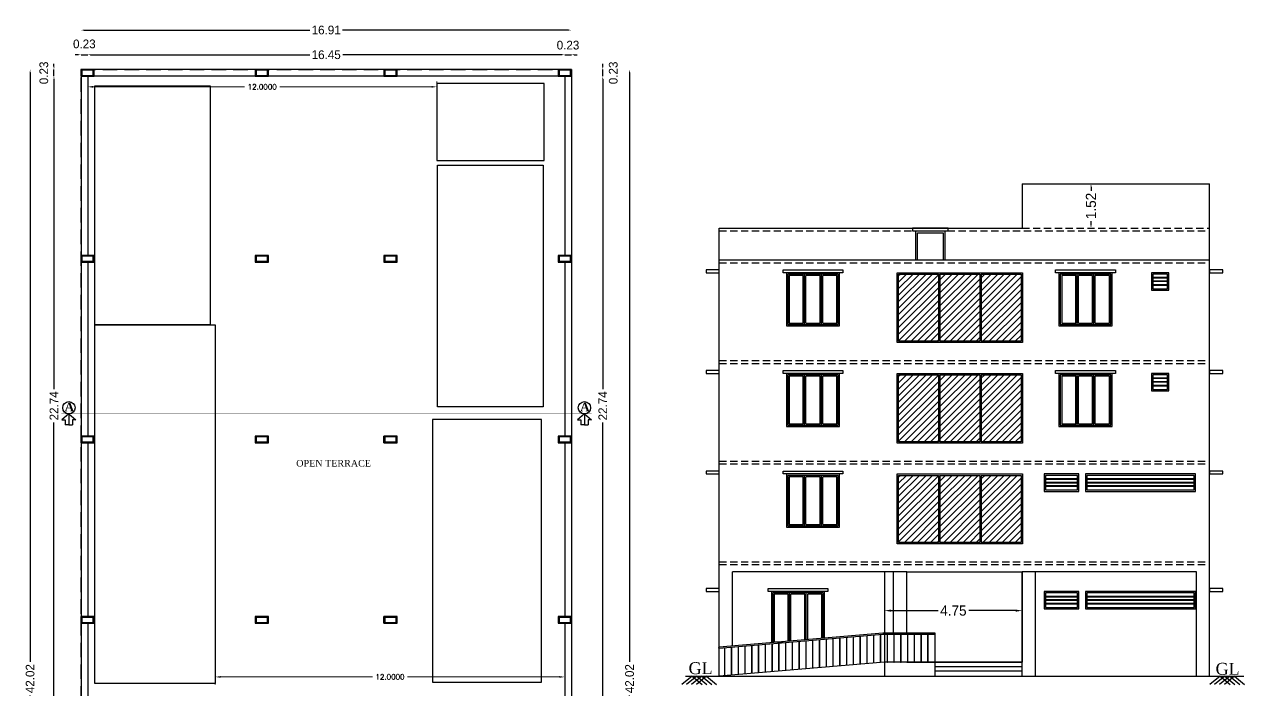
# Model space of a CAD drawing. Header units: metres. Extents: x 3396 to 3562, y 2179 to 2331.
# Drawn here: x 3463.49 to 3505.56, y 2201.9 to 2224.85 of the extents above; entities that cross this region are included whole.
import ezdxf

# ---------------------------------------------------------------- set-up
doc = ezdxf.new("R2010")
doc.units = ezdxf.units.M
doc.header["$PDMODE"] = 34
doc.linetypes.add('HIDDEN', pattern=[0.375, 0.25, -0.125])
for name, color, linetype in [('BLK_1_FLR_4_ROOF_AREA', 54, 'Continuous'), ('BLK_1_TERRACESERVICE_UTILITYDISTANCE', 1, 'Continuous'), ('SOLAR_PANEL', 3, 'Continuous')]:
    doc.layers.add(name, color=color, linetype=linetype)
doc.styles.add('outer', font='BKANT.TTF')
doc.styles.add('RS', font='romans.shx')
doc.styles.get("Standard").update_dxf_attribs({"font": 'arial.ttf'})
doc.dimstyles.new('Banu', dxfattribs={"dimtxt": 0.35, "dimasz": 0.23, "dimexe": 1, "dimexo": 1, "dimgap": 0.1, "dimtad": 0, "dimzin": 1, "dimdsep": 46, "dimtxsty": 'outer', "dimcen": 0.15, "dimdle": 1, "dimse1": 1, "dimse2": 1, "dimclrt": 7, "dimadec": 0, "dimazin": 0, "dimtfac": 1, "dimtix": 1, "dimtmove": 1, "dimatfit": 0, "dimfxl": 0, "dimtolj": 1, "dimtzin": 0, "dimarcsym": 0})
doc.dimstyles.new('STANDARD$0', dxfattribs={"dimtxt": 0.2, "dimasz": 0.3, "dimexe": 1, "dimexo": 2, "dimgap": 0.25, "dimtad": 1, "dimrnd": 0.25, "dimzin": 3, "dimdsep": 46, "dimtxsty": 'RS', "dimcen": 0, "dimclrd": 21, "dimclre": 21, "dimclrt": 190, "dimadec": 0, "dimazin": 0, "dimtfac": 0.7505, "dimtix": 1, "dimtmove": 1, "dimatfit": 3, "dimldrblk": 'DOTSMALL', "dimfxl": 0, "dimfrac": 1, "dimtolj": 1, "dimtzin": 0, "dimlwd": 9, "dimlwe": 13, "dimarcsym": 0})

# ---------------------------------------------------------------- blocks, each defined once
blk = doc.blocks.new('*D29')
at = {"layer": 'BLK_1_TERRACESERVICE_UTILITYDISTANCE', "color": 0, "lineweight": 13}
for p, q in [((3470.071, 2202.075), (3470.071, 2202.52)), ((3482.116, 2202.075), (3482.116, 2202.52))]:
    blk.add_line(p, q, dxfattribs=at)
at = {"layer": 'BLK_1_TERRACESERVICE_UTILITYDISTANCE', "color": 0, "lineweight": 9}
for p, q in [((3470.251, 2202.34), (3475.485, 2202.34)), ((3481.936, 2202.34), (3476.702, 2202.34))]:
    blk.add_line(p, q, dxfattribs=at)
at = {"layer": 'BLK_1_TERRACESERVICE_UTILITYDISTANCE', "color": 0}
for points in [[(3470.251, 2202.37), (3470.251, 2202.31), (3470.071, 2202.34)], [(3481.936, 2202.37), (3481.936, 2202.31), (3482.116, 2202.34)]]:
    blk.add_solid(points, dxfattribs=at)
at = {"layer": 'Defpoints', "color": 0}
for p in [(3482.116, 2202.34), (3470.071, 2202.013, 0), (3482.116, 2202.013, 0)]:
    blk.add_point(p, dxfattribs=at)
at = {"layer": 'BLK_1_TERRACESERVICE_UTILITYDISTANCE', "color": 0, "insert": (3476.094, 2202.34), "char_height": 0.18, "attachment_point": 5, "style": 'RS'}
blk.add_mtext('\\A1;12.0000', dxfattribs=at)
blk = doc.blocks.new('*D30')
at = {"layer": 'BLK_1_TERRACESERVICE_UTILITYDISTANCE', "color": 0, "lineweight": 13}
for p, q in [((3465.671, 2222.432, 0), (3465.671, 2222.877, 0)), ((3477.706, 2222.432, 0), (3477.706, 2222.877, 0))]:
    blk.add_line(p, q, dxfattribs=at)
at = {"layer": 'BLK_1_TERRACESERVICE_UTILITYDISTANCE', "color": 0, "lineweight": 9}
for p, q in [((3465.851, 2222.697, 0), (3471.08, 2222.697, 0)), ((3477.526, 2222.697, 0), (3472.297, 2222.697, 0))]:
    blk.add_line(p, q, dxfattribs=at)
at = {"layer": 'BLK_1_TERRACESERVICE_UTILITYDISTANCE', "color": 0}
for points in [[(3465.851, 2222.727, 0), (3465.851, 2222.667, 0), (3465.671, 2222.697, 0)], [(3477.526, 2222.727, 0), (3477.526, 2222.667, 0), (3477.706, 2222.697, 0)]]:
    blk.add_solid(points, dxfattribs=at)
at = {"layer": 'Defpoints', "color": 0}
for p in [(3477.706, 2222.697, 0), (3465.671, 2222.37), (3477.706, 2222.37)]:
    blk.add_point(p, dxfattribs=at)
at = {"layer": 'BLK_1_TERRACESERVICE_UTILITYDISTANCE', "color": 0, "insert": (3471.688, 2222.697, 0), "char_height": 0.18, "attachment_point": 5, "style": 'RS'}
blk.add_mtext('\\A1;12.0000', dxfattribs=at)
blk = doc.blocks.new('*D221')
at = {"color": 0, "lineweight": -2}
for p, q in [((3500.262, 2219.246), (3500.262, 2219.112)), ((3500.262, 2217.926), (3500.262, 2218.059))]:
    blk.add_line(p, q, dxfattribs=at)
at = {"color": 0}
for points in [[(3500.246, 2219.246), (3500.279, 2219.246), (3500.262, 2219.346)], [(3500.246, 2217.926), (3500.279, 2217.926), (3500.262, 2217.826)]]:
    blk.add_solid(points, dxfattribs=at)
at = {"layer": 'Defpoints', "color": 0}
for p in [(3500.228, 2219.346), (3500.262, 2219.346), (3500.228, 2217.826)]:
    blk.add_point(p, dxfattribs=at)
at = {"color": 7, "insert": (3500.262, 2218.586), "char_height": 0.35, "attachment_point": 5, "rotation": 90, "style": 'outer'}
blk.add_mtext('\\A1;1.52', dxfattribs=at)
blk = doc.blocks.new('*D232')
at = {"color": 0, "lineweight": -2}
for p, q in [((3493.372, 2204.627), (3494.988, 2204.627)), ((3497.662, 2204.627), (3496.047, 2204.627))]:
    blk.add_line(p, q, dxfattribs=at)
at = {"color": 0}
for points in [[(3493.372, 2204.665), (3493.372, 2204.589), (3493.142, 2204.627)], [(3497.662, 2204.665), (3497.662, 2204.589), (3497.892, 2204.627)]]:
    blk.add_solid(points, dxfattribs=at)
at = {"layer": 'Defpoints', "color": 0}
for p in [(3493.142, 2204.627), (3493.142, 2204.411), (3497.892, 2204.573)]:
    blk.add_point(p, dxfattribs=at)
at = {"color": 7, "insert": (3495.517, 2204.627), "char_height": 0.35, "attachment_point": 5, "style": 'outer'}
blk.add_mtext('\\A1;4.75', dxfattribs=at)
blk = doc.blocks.new('A$C35006C9F')
h = blk.add_hatch()
h.set_pattern_fill('ANSI31', color=256, scale=2)
h.set_pattern_definition([(45, (-3161.1406, -1435.413), (-4.490128, 4.490128), [])])
h.paths.add_polyline_path([(-0.129, 0.045), (-0.305, 0.045), (-0.305, -0.35), (-0.129, -0.35)])
for points in [[(-0.102, 0.073), (-0.332, 0.073), (-0.332, -0.377), (-0.102, -0.377)], [(-0.129, 0.045), (-0.305, 0.045), (-0.305, -0.35), (-0.129, -0.35)]]:
    blk.add_lwpolyline(points, close=True)
blk = doc.blocks.new('*D501')
at = {"color": 0, "lineweight": -2, "ltscale": 2}
for p, q in [((3464.509, 2222.963), (3464.509, 2212.265)), ((3464.509, 2200.419), (3464.509, 2211.117))]:
    blk.add_line(p, q, dxfattribs=at)
at = {"color": 0, "ltscale": 2}
for points in [[(3464.492, 2222.963), (3464.525, 2222.963), (3464.509, 2223.063)], [(3464.492, 2200.419), (3464.525, 2200.419), (3464.509, 2200.319)]]:
    blk.add_solid(points, dxfattribs=at)
at = {"layer": 'Defpoints', "color": 0, "ltscale": 2}
for p in [(3464.509, 2223.063), (3464.625, 2223.063), (3464.625, 2200.319)]:
    blk.add_point(p, dxfattribs=at)
at = {"color": 7, "ltscale": 2, "insert": (3464.509, 2211.691), "char_height": 0.3, "attachment_point": 5, "rotation": 90, "style": 'outer'}
blk.add_mtext('\\A1;22.74', dxfattribs=at)
blk = doc.blocks.new('*D502')
at = {"color": 0, "lineweight": -2, "ltscale": 2}
for p, q in [((3464.509, 2223.393), (3464.509, 2223.493)), ((3464.509, 2223.063), (3464.509, 2223.293)), ((3464.509, 2222.963), (3464.509, 2222.863))]:
    blk.add_line(p, q, dxfattribs=at)
at = {"color": 0, "ltscale": 2}
for points in [[(3464.492, 2223.393), (3464.525, 2223.393), (3464.509, 2223.293)], [(3464.492, 2222.963), (3464.525, 2222.963), (3464.509, 2223.063)]]:
    blk.add_solid(points, dxfattribs=at)
at = {"layer": 'Defpoints', "color": 0, "ltscale": 2}
for p in [(3464.509, 2223.293), (3464.625, 2223.293), (3464.625, 2223.063)]:
    blk.add_point(p, dxfattribs=at)
at = {"color": 7, "ltscale": 2, "insert": (3464.161, 2223.178), "char_height": 0.3, "attachment_point": 5, "rotation": 90, "style": 'outer'}
blk.add_mtext('\\A1;0.23', dxfattribs=at)
blk = doc.blocks.new('*D503')
at = {"color": 0, "lineweight": -2, "ltscale": 2}
for p, q in [((3463.687, 2223.193), (3463.687, 2202.861)), ((3463.687, 2181.369), (3463.687, 2201.701))]:
    blk.add_line(p, q, dxfattribs=at)
at = {"color": 0, "ltscale": 2}
for points in [[(3463.67, 2223.193), (3463.703, 2223.193), (3463.687, 2223.293)], [(3463.67, 2181.369), (3463.703, 2181.369), (3463.687, 2181.269)]]:
    blk.add_solid(points, dxfattribs=at)
at = {"layer": 'Defpoints', "color": 0, "ltscale": 2}
for p in [(3463.709, 2223.293), (3463.687, 2181.269), (3463.709, 2181.269)]:
    blk.add_point(p, dxfattribs=at)
at = {"color": 7, "ltscale": 2, "insert": (3463.687, 2202.281), "char_height": 0.3, "attachment_point": 5, "rotation": 90, "style": 'outer'}
blk.add_mtext('\\A1;42.02', dxfattribs=at)
blk = doc.blocks.new('*D504')
at = {"color": 0, "lineweight": -2, "ltscale": 2}
for p, q in [((3465.341, 2223.802), (3465.241, 2223.802)), ((3465.441, 2223.802), (3465.671, 2223.802)), ((3465.771, 2223.802), (3465.871, 2223.802))]:
    blk.add_line(p, q, dxfattribs=at)
at = {"color": 0, "ltscale": 2}
for points in [[(3465.341, 2223.818), (3465.341, 2223.785), (3465.441, 2223.802)], [(3465.771, 2223.818), (3465.771, 2223.785), (3465.671, 2223.802)]]:
    blk.add_solid(points, dxfattribs=at)
at = {"layer": 'Defpoints', "color": 0, "ltscale": 2}
for p in [(3465.671, 2223.802), (3465.441, 2223.622), (3465.671, 2223.622)]:
    blk.add_point(p, dxfattribs=at)
at = {"color": 7, "ltscale": 2, "insert": (3465.556, 2224.176), "char_height": 0.3, "attachment_point": 5, "style": 'outer'}
blk.add_mtext('\\A1;0.23', dxfattribs=at)
blk = doc.blocks.new('*D505')
at = {"color": 0, "lineweight": -2, "ltscale": 2}
for p, q in [((3465.771, 2223.802), (3473.325, 2223.802)), ((3482.016, 2223.802), (3474.463, 2223.802))]:
    blk.add_line(p, q, dxfattribs=at)
at = {"color": 0, "ltscale": 2}
for points in [[(3465.771, 2223.818), (3465.771, 2223.785), (3465.671, 2223.802)], [(3482.016, 2223.818), (3482.016, 2223.785), (3482.116, 2223.802)]]:
    blk.add_solid(points, dxfattribs=at)
at = {"layer": 'Defpoints', "color": 0, "ltscale": 2}
for p in [(3482.116, 2223.802), (3465.671, 2223.622), (3482.116, 2223.622)]:
    blk.add_point(p, dxfattribs=at)
at = {"color": 7, "ltscale": 2, "insert": (3473.894, 2223.802), "char_height": 0.3, "attachment_point": 5, "style": 'outer'}
blk.add_mtext('\\A1;16.45', dxfattribs=at)
blk = doc.blocks.new('*D506')
at = {"color": 0, "lineweight": -2, "ltscale": 2}
for p, q in [((3482.016, 2223.802), (3481.916, 2223.802)), ((3482.116, 2223.802), (3482.346, 2223.802)), ((3482.446, 2223.802), (3482.546, 2223.802))]:
    blk.add_line(p, q, dxfattribs=at)
at = {"color": 0, "ltscale": 2}
for points in [[(3482.016, 2223.818), (3482.016, 2223.785), (3482.116, 2223.802)], [(3482.446, 2223.818), (3482.446, 2223.785), (3482.346, 2223.802)]]:
    blk.add_solid(points, dxfattribs=at)
at = {"layer": 'Defpoints', "color": 0, "ltscale": 2}
for p in [(3482.346, 2223.802), (3482.116, 2223.622), (3482.346, 2223.622)]:
    blk.add_point(p, dxfattribs=at)
at = {"color": 7, "ltscale": 2, "insert": (3482.231, 2224.133), "char_height": 0.3, "attachment_point": 5, "style": 'outer'}
blk.add_mtext('\\A1;0.23', dxfattribs=at)
blk = doc.blocks.new('*D507')
at = {"color": 0, "lineweight": -2, "ltscale": 2}
for p, q in [((3465.541, 2224.654), (3473.332, 2224.654)), ((3482.246, 2224.654), (3474.456, 2224.654))]:
    blk.add_line(p, q, dxfattribs=at)
at = {"color": 0, "ltscale": 2}
for points in [[(3465.541, 2224.67), (3465.541, 2224.637), (3465.441, 2224.654)], [(3482.246, 2224.67), (3482.246, 2224.637), (3482.346, 2224.654)]]:
    blk.add_solid(points, dxfattribs=at)
at = {"layer": 'Defpoints', "color": 0, "ltscale": 2}
for p in [(3482.346, 2224.654), (3465.441, 2224.451), (3482.346, 2224.451)]:
    blk.add_point(p, dxfattribs=at)
at = {"color": 7, "ltscale": 2, "insert": (3473.894, 2224.654), "char_height": 0.3, "attachment_point": 5, "style": 'outer'}
blk.add_mtext('\\A1;16.91', dxfattribs=at)
blk = doc.blocks.new('*D515')
at = {"color": 0, "lineweight": -2, "ltscale": 2}
for p, q in [((3483.43, 2222.963), (3483.43, 2212.265)), ((3483.43, 2200.419), (3483.43, 2211.117))]:
    blk.add_line(p, q, dxfattribs=at)
at = {"color": 0, "ltscale": 2}
for points in [[(3483.413, 2222.963), (3483.446, 2222.963), (3483.43, 2223.063)], [(3483.413, 2200.419), (3483.446, 2200.419), (3483.43, 2200.319)]]:
    blk.add_solid(points, dxfattribs=at)
at = {"layer": 'Defpoints', "color": 0, "ltscale": 2}
for p in [(3483.42, 2223.063), (3483.43, 2223.063), (3483.42, 2200.319)]:
    blk.add_point(p, dxfattribs=at)
at = {"color": 7, "ltscale": 2, "insert": (3483.43, 2211.691), "char_height": 0.3, "attachment_point": 5, "rotation": 90, "style": 'outer'}
blk.add_mtext('\\A1;22.74', dxfattribs=at)
blk = doc.blocks.new('*D516')
at = {"color": 0, "lineweight": -2, "ltscale": 2}
for p, q in [((3483.43, 2223.393), (3483.43, 2223.493)), ((3483.43, 2223.063), (3483.43, 2223.293)), ((3483.43, 2222.963), (3483.43, 2222.863))]:
    blk.add_line(p, q, dxfattribs=at)
at = {"color": 0, "ltscale": 2}
for points in [[(3483.413, 2223.393), (3483.446, 2223.393), (3483.43, 2223.293)], [(3483.413, 2222.963), (3483.446, 2222.963), (3483.43, 2223.063)]]:
    blk.add_solid(points, dxfattribs=at)
at = {"layer": 'Defpoints', "color": 0, "ltscale": 2}
for p in [(3483.42, 2223.293), (3483.43, 2223.293), (3483.42, 2223.063)]:
    blk.add_point(p, dxfattribs=at)
at = {"color": 7, "ltscale": 2, "insert": (3483.792, 2223.178), "char_height": 0.3, "attachment_point": 5, "rotation": 90, "style": 'outer'}
blk.add_mtext('\\A1;0.23', dxfattribs=at)
blk = doc.blocks.new('*D517')
at = {"color": 0, "lineweight": -2, "ltscale": 2}
for p, q in [((3484.354, 2223.193), (3484.354, 2202.861)), ((3484.354, 2181.369), (3484.354, 2201.701))]:
    blk.add_line(p, q, dxfattribs=at)
at = {"color": 0, "ltscale": 2}
for points in [[(3484.337, 2223.193), (3484.37, 2223.193), (3484.354, 2223.293)], [(3484.337, 2181.369), (3484.37, 2181.369), (3484.354, 2181.269)]]:
    blk.add_solid(points, dxfattribs=at)
at = {"layer": 'Defpoints', "color": 0, "ltscale": 2}
for p in [(3484.121, 2223.293), (3484.121, 2181.269), (3484.354, 2181.269)]:
    blk.add_point(p, dxfattribs=at)
at = {"color": 7, "ltscale": 2, "insert": (3484.354, 2202.281), "char_height": 0.3, "attachment_point": 5, "rotation": 90, "style": 'outer'}
blk.add_mtext('\\A1;42.02', dxfattribs=at)

msp = doc.modelspace()

# ---------------------------------------------------------------- hatches: boundary and pattern name
h = msp.add_hatch()
h.set_pattern_fill('ANSI31', color=8, scale=0.05)
h.set_pattern_definition([(45, (255.75775, 766.73188), (-0.1122532015, 0.1122532015), [])])
h.paths.add_polyline_path([(3495.00524, 2216.23459), (3493.62905, 2216.23459), (3493.62905, 2213.92229), (3495.00524, 2213.92229)])
h.paths.add_polyline_path([(3496.42779, 2216.23459), (3495.05159, 2216.23459), (3495.05159, 2213.92229), (3496.42779, 2213.92229)])
h.paths.add_polyline_path([(3496.47414, 2213.92229), (3497.85034, 2213.92229), (3497.85034, 2216.23459), (3496.47414, 2216.23459)])
h = msp.add_hatch()
h.set_pattern_fill('ANSI31', color=8, scale=0.05)
h.set_pattern_definition([(45, (255.75775, 763.26188), (-0.1122532015, 0.1122532015), [])])
h.paths.add_polyline_path([(3495.00524, 2212.76459), (3493.62905, 2212.76459), (3493.62905, 2210.45229), (3495.00524, 2210.45229)])
h.paths.add_polyline_path([(3496.42779, 2212.76459), (3495.05159, 2212.76459), (3495.05159, 2210.45229), (3496.42779, 2210.45229)])
h.paths.add_polyline_path([(3496.47414, 2210.45229), (3497.85034, 2210.45229), (3497.85034, 2212.76459), (3496.47414, 2212.76459)])
h = msp.add_hatch()
h.set_pattern_fill('ANSI31', color=8, scale=0.05)
h.set_pattern_definition([(45, (255.75775, 759.79188), (-0.1122532015, 0.1122532015), [])])
h.paths.add_polyline_path([(3495.00524, 2209.29459), (3493.62905, 2209.29459), (3493.62905, 2206.98229), (3495.00524, 2206.98229)])
h.paths.add_polyline_path([(3496.42779, 2209.29459), (3495.05159, 2209.29459), (3495.05159, 2206.98229), (3496.42779, 2206.98229)])
h.paths.add_polyline_path([(3496.47414, 2206.98229), (3497.85034, 2206.98229), (3497.85034, 2209.29459), (3496.47414, 2209.29459)])

# ---------------------------------------------------------------- linework, layer by layer
for p, q in [((3465.44121, 2223.29309), (3465.44121, 2181.26938)), ((3482.34621, 2223.29309), (3465.44121, 2223.29309)), ((3482.34621, 2223.29309), (3482.34621, 2181.26938)), ((3482.34621, 2223.06309), (3465.67121, 2223.06309)), ((3465.67121, 2223.06309), (3465.67121, 2216.88007)), ((3482.11621, 2223.06309), (3482.11621, 2216.88007)), ((3497.88784, 2219.34594), (3504.35227, 2219.34594)), ((3497.88784, 2219.34594), (3497.88784, 2217.82594)), ((3504.35227, 2202.36094), (3504.35227, 2219.34594)), ((3487.44727, 2203.36464), (3487.44727, 2217.82594)), ((3487.44727, 2217.82594), (3497.88784, 2217.82594)), ((3465.67121, 2216.65007), (3465.67121, 2210.64938)), ((3482.11621, 2216.65007), (3482.11621, 2210.64938)), ((3487.44727, 2216.72594), (3504.35227, 2216.72594)), ((3490.34137, 2214.54365), (3490.34137, 2216.18824)), ((3490.38772, 2214.49729), (3490.38772, 2216.23459)), ((3490.43407, 2214.54365), (3490.43407, 2216.18824)), ((3490.92047, 2214.54365), (3490.92047, 2216.18824)), ((3490.96682, 2214.49729), (3490.96682, 2216.23459)), ((3491.01317, 2214.54365), (3491.01317, 2216.18824)), ((3495.00524, 2216.23459), (3495.00524, 2213.92229)), ((3495.05159, 2216.23459), (3495.05159, 2213.92229)), ((3496.42779, 2216.23459), (3496.42779, 2213.92229)), ((3496.47414, 2216.23459), (3496.47414, 2213.92229)), ((3499.73687, 2214.54365), (3499.73687, 2216.18824)), ((3499.78322, 2214.49729), (3499.78322, 2216.23459)), ((3499.82958, 2214.54365), (3499.82958, 2216.18824)), ((3500.31597, 2214.54365), (3500.31597, 2216.18824)), ((3500.36232, 2214.49729), (3500.36232, 2216.23459)), ((3500.40868, 2214.54365), (3500.40868, 2216.18824)), ((3502.39305, 2216.12754), (3502.90034, 2216.12754)), ((3502.39305, 2216.11095), (3502.90034, 2216.11095)), ((3502.39305, 2216.0039), (3502.90034, 2216.0039)), ((3502.39305, 2215.98732), (3502.90034, 2215.98732)), ((3502.39305, 2215.87389), (3502.90034, 2215.87389)), ((3502.39305, 2215.8573), (3502.90034, 2215.8573)), ((3490.38772, 2211.02729), (3490.38772, 2212.76459)), ((3490.96682, 2211.02729), (3490.96682, 2212.76459)), ((3495.00524, 2212.76459), (3495.00524, 2210.45229)), ((3495.05159, 2212.76459), (3495.05159, 2210.45229)), ((3496.42779, 2212.76459), (3496.42779, 2210.45229)), ((3496.47414, 2212.76459), (3496.47414, 2210.45229)), ((3499.78322, 2211.02729), (3499.78322, 2212.76459)), ((3500.36232, 2211.02729), (3500.36232, 2212.76459)), ((3490.34137, 2211.07365), (3490.34137, 2212.71824)), ((3490.43407, 2211.07365), (3490.43407, 2212.71824)), ((3490.92047, 2211.07365), (3490.92047, 2212.71824)), ((3491.01317, 2211.07365), (3491.01317, 2212.71824)), ((3499.73687, 2211.07365), (3499.73687, 2212.71824)), ((3499.82958, 2211.07365), (3499.82958, 2212.71824)), ((3500.31597, 2211.07365), (3500.31597, 2212.71824)), ((3500.40868, 2211.07365), (3500.40868, 2212.71824)), ((3502.39305, 2212.65754), (3502.90034, 2212.65754)), ((3502.39305, 2212.64095), (3502.90034, 2212.64095)), ((3502.39305, 2212.5339), (3502.90034, 2212.5339)), ((3502.39305, 2212.51732), (3502.90034, 2212.51732)), ((3502.39305, 2212.40389), (3502.90034, 2212.40389)), ((3502.39305, 2212.3873), (3502.90034, 2212.3873)), ((3471.90121, 2210.41938), (3471.90121, 2210.64938)), ((3475.88621, 2210.41938), (3475.88621, 2210.64938)), ((3465.67121, 2210.41938), (3465.67121, 2204.41938)), ((3482.11621, 2210.41938), (3482.11621, 2204.41938)), ((3490.34137, 2207.60365), (3490.34137, 2209.24824)), ((3490.38772, 2207.55729), (3490.38772, 2209.29459)), ((3490.43407, 2207.60365), (3490.43407, 2209.24824)), ((3490.92047, 2207.60365), (3490.92047, 2209.24824)), ((3490.96682, 2207.55729), (3490.96682, 2209.29459)), ((3491.01317, 2207.60365), (3491.01317, 2209.24824)), ((3495.00524, 2209.29459), (3495.00524, 2206.98229)), ((3495.05159, 2209.29459), (3495.05159, 2206.98229)), ((3496.42779, 2209.29459), (3496.42779, 2206.98229)), ((3496.47414, 2209.29459), (3496.47414, 2206.98229)), ((3499.79885, 2209.16945), (3498.69562, 2209.16945)), ((3499.79885, 2209.14745), (3498.69562, 2209.14745)), ((3499.79885, 2209.04839), (3498.69562, 2209.04839)), ((3499.79885, 2209.02639), (3498.69562, 2209.02639)), ((3503.81888, 2209.16945), (3500.11565, 2209.16945)), ((3503.81888, 2209.14745), (3500.11565, 2209.14745)), ((3503.81888, 2209.04839), (3500.11565, 2209.04839)), ((3503.81888, 2209.02639), (3500.11565, 2209.02639)), ((3499.79885, 2208.92732), (3498.69562, 2208.92732)), ((3499.79885, 2208.90533), (3498.69562, 2208.90533)), ((3503.81888, 2208.92732), (3500.11565, 2208.92732)), ((3503.81888, 2208.90533), (3500.11565, 2208.90533)), ((3487.90169, 2203.40373), (3487.90169, 2205.97094)), ((3493.90727, 2205.97094), (3487.90169, 2205.97094)), ((3493.14227, 2205.97094), (3493.14227, 2202.36094)), ((3493.45727, 2203.85094), (3493.45727, 2205.97094)), ((3493.90727, 2203.85094), (3493.90727, 2205.97094)), ((3493.90727, 2205.97094), (3497.89227, 2205.97094)), ((3493.90727, 2203.85094), (3493.90727, 2205.97094)), ((3497.89227, 2202.36094), (3497.89227, 2205.97094)), ((3497.89227, 2205.97094), (3497.89227, 2202.85094)), ((3503.89784, 2205.97094), (3497.89227, 2205.97094)), ((3498.34669, 2202.36094), (3498.34669, 2205.97094)), ((3503.89784, 2202.36094), (3503.89784, 2205.97094)), ((3489.82182, 2203.56894), (3489.82182, 2205.19824)), ((3489.86817, 2203.57293), (3489.86817, 2205.24459)), ((3489.91452, 2203.57692), (3489.91452, 2205.19824)), ((3490.40091, 2203.61877), (3490.40091, 2205.19824)), ((3490.44727, 2203.62276), (3490.44727, 2205.24459)), ((3490.49362, 2203.62674), (3490.49362, 2205.19824)), ((3499.79885, 2205.11945), (3498.69562, 2205.11945)), ((3499.79885, 2205.09745), (3498.69562, 2205.09745)), ((3499.79885, 2204.99839), (3498.69562, 2204.99839)), ((3499.79885, 2204.97639), (3498.69562, 2204.97639)), ((3499.79885, 2204.87732), (3498.69562, 2204.87732)), ((3499.79885, 2204.85533), (3498.69562, 2204.85533)), ((3503.81888, 2205.11945), (3500.11565, 2205.11945)), ((3503.81888, 2205.09745), (3500.11565, 2205.09745)), ((3503.81888, 2204.99839), (3500.11565, 2204.99839)), ((3503.81888, 2204.97639), (3500.11565, 2204.97639)), ((3503.81888, 2204.87732), (3500.11565, 2204.87732)), ((3503.81888, 2204.85533), (3500.11565, 2204.85533)), ((3471.90121, 2204.18938), (3471.90121, 2204.41938)), ((3475.88621, 2204.18938), (3475.88621, 2204.41938)), ((3465.67121, 2204.18938), (3465.67121, 2200.31938)), ((3482.11621, 2204.18938), (3482.11621, 2198.18938)), ((3494.89227, 2202.36094), (3494.89227, 2203.85094)), ((3487.44727, 2202.36094), (3487.44727, 2203.31811)), ((3493.14227, 2202.85094), (3487.44727, 2202.36094)), ((3494.89227, 2202.85094), (3493.14227, 2202.85094)), ((3493.90727, 2202.85094), (3497.89227, 2202.85094)), ((3497.89227, 2202.85094), (3493.90727, 2202.85094)), ((3494.89227, 2202.70094), (3497.89227, 2202.70094)), ((3486.50936, 2202.36094), (3486.16083, 2202.07456)), ((3486.27839, 2202.36094), (3505.53178, 2202.36094)), ((3486.66945, 2202.36094), (3486.32093, 2202.07456)), ((3486.84236, 2202.36094), (3486.49383, 2202.07456)), ((3486.50936, 2202.36094), (3486.85789, 2202.07456)), ((3487.00565, 2202.36094), (3486.65712, 2202.07456)), ((3486.67266, 2202.36094), (3487.02118, 2202.07456)), ((3486.84556, 2202.36094), (3487.19408, 2202.07456)), ((3487.00565, 2202.36094), (3487.35418, 2202.07456)), ((3494.89227, 2202.55094), (3497.89227, 2202.55094)), ((3504.71216, 2202.36094), (3504.36363, 2202.07456)), ((3504.87225, 2202.36094), (3504.52372, 2202.07456)), ((3505.04515, 2202.36094), (3504.69662, 2202.07456)), ((3504.71216, 2202.36094), (3505.06068, 2202.07456)), ((3505.20845, 2202.36094), (3504.85992, 2202.07456)), ((3504.87545, 2202.36094), (3505.22398, 2202.07456)), ((3505.04835, 2202.36094), (3505.39688, 2202.07456)), ((3505.20845, 2202.36094), (3505.55697, 2202.07456))]:
    msp.add_line(p, q)
at = {"linetype": 'HIDDEN'}
for p, q in [((3497.88784, 2217.82594), (3504.35227, 2217.82594)), ((3487.44727, 2217.72594), (3504.35227, 2217.72594)), ((3487.44727, 2216.72594), (3504.35227, 2216.72594)), ((3487.44727, 2216.62594), (3504.35227, 2216.62594)), ((3487.44727, 2213.25594), (3504.35227, 2213.25594)), ((3487.44727, 2213.15594), (3504.35227, 2213.15594)), ((3487.44727, 2209.78594), (3504.35227, 2209.78594)), ((3487.44727, 2209.68594), (3504.35227, 2209.68594)), ((3487.44727, 2206.31594), (3504.35227, 2206.31594)), ((3487.44727, 2206.21594), (3504.35227, 2206.21594))]:
    msp.add_line(p, q, dxfattribs=at)
at = {"color": 1}
for p, q in [((3493.08649, 2203.84984), (3487.4433, 2203.36429)), ((3493.08848, 2203.80348), (3487.44727, 2203.31811)), ((3494.89227, 2203.85094), (3493.11221, 2203.85094)), ((3494.89227, 2203.80459), (3493.1142, 2203.80459))]:
    msp.add_line(p, q, dxfattribs=at)
for points in [[(3495.33567, 2217.82594), (3494.10567, 2217.82594), (3494.10567, 2217.72594), (3495.33567, 2217.72594)], [(3486.99727, 2216.28094), (3487.44727, 2216.28094), (3487.44727, 2216.38094), (3486.99727, 2216.38094)], [(3489.64727, 2216.38094), (3491.70727, 2216.38094), (3491.70727, 2216.28094), (3489.64727, 2216.28094)], [(3489.76227, 2214.45094), (3491.59227, 2214.45094), (3491.59227, 2216.28094), (3489.76227, 2216.28094)], [(3489.80862, 2214.49729), (3491.54592, 2214.49729), (3491.54592, 2216.23459), (3489.80862, 2216.23459)], [(3493.58269, 2216.28094), (3497.89669, 2216.28094), (3497.89669, 2213.87594), (3493.58269, 2213.87594)], [(3499.04277, 2216.38094), (3501.10277, 2216.38094), (3501.10277, 2216.28094), (3499.04277, 2216.28094)], [(3499.15777, 2214.45094), (3500.98777, 2214.45094), (3500.98777, 2216.28094), (3499.15777, 2216.28094)], [(3499.20413, 2214.49729), (3500.94142, 2214.49729), (3500.94142, 2216.23459), (3499.20413, 2216.23459)], [(3502.34669, 2215.68094), (3502.94669, 2215.68094), (3502.94669, 2216.28094), (3502.34669, 2216.28094)], [(3502.39305, 2215.72729), (3502.90034, 2215.72729), (3502.90034, 2216.23459), (3502.39305, 2216.23459)], [(3504.35227, 2216.28094), (3504.80227, 2216.28094), (3504.80227, 2216.38094), (3504.35227, 2216.38094)], [(3486.99727, 2212.81094), (3487.44727, 2212.81094), (3487.44727, 2212.91094), (3486.99727, 2212.91094)], [(3489.64727, 2212.91094), (3491.70727, 2212.91094), (3491.70727, 2212.81094), (3489.64727, 2212.81094)], [(3489.76227, 2210.98094), (3491.59227, 2210.98094), (3491.59227, 2212.81094), (3489.76227, 2212.81094)], [(3489.80862, 2211.02729), (3491.54592, 2211.02729), (3491.54592, 2212.76459), (3489.80862, 2212.76459)], [(3493.58269, 2212.81094), (3497.89669, 2212.81094), (3497.89669, 2210.40594), (3493.58269, 2210.40594)], [(3499.04277, 2212.91094), (3501.10277, 2212.91094), (3501.10277, 2212.81094), (3499.04277, 2212.81094)], [(3499.15777, 2210.98094), (3500.98777, 2210.98094), (3500.98777, 2212.81094), (3499.15777, 2212.81094)], [(3499.20413, 2211.02729), (3500.94142, 2211.02729), (3500.94142, 2212.76459), (3499.20413, 2212.76459)], [(3502.34669, 2212.21094), (3502.94669, 2212.21094), (3502.94669, 2212.81094), (3502.34669, 2212.81094)], [(3502.39305, 2212.25729), (3502.90034, 2212.25729), (3502.90034, 2212.76459), (3502.39305, 2212.76459)], [(3504.35227, 2212.81094), (3504.80227, 2212.81094), (3504.80227, 2212.91094), (3504.35227, 2212.91094)], [(3486.99727, 2209.34094), (3487.44727, 2209.34094), (3487.44727, 2209.44094), (3486.99727, 2209.44094)], [(3489.64727, 2209.44094), (3491.70727, 2209.44094), (3491.70727, 2209.34094), (3489.64727, 2209.34094)], [(3504.35227, 2209.34094), (3504.80227, 2209.34094), (3504.80227, 2209.44094), (3504.35227, 2209.44094)], [(3489.76227, 2207.51094), (3491.59227, 2207.51094), (3491.59227, 2209.34094), (3489.76227, 2209.34094)], [(3489.80862, 2207.55729), (3491.54592, 2207.55729), (3491.54592, 2209.29459), (3489.80862, 2209.29459)], [(3493.58269, 2209.34094), (3497.89669, 2209.34094), (3497.89669, 2206.93594), (3493.58269, 2206.93594)], [(3499.84723, 2209.34094), (3498.64723, 2209.34094), (3498.64723, 2208.74094), (3499.84723, 2208.74094)], [(3499.79885, 2209.29256), (3498.69562, 2209.29256), (3498.69562, 2208.78933), (3499.79885, 2208.78933)], [(3503.86727, 2209.34094), (3500.06727, 2209.34094), (3500.06727, 2208.74094), (3503.86727, 2208.74094)], [(3503.81888, 2209.29256), (3500.11565, 2209.29256), (3500.11565, 2208.78933), (3503.81888, 2208.78933)], [(3486.99727, 2205.29094), (3487.44727, 2205.29094), (3487.44727, 2205.39094), (3486.99727, 2205.39094)], [(3489.12772, 2205.39094), (3491.18772, 2205.39094), (3491.18772, 2205.29094), (3489.12772, 2205.29094)], [(3499.84723, 2205.29094), (3498.64723, 2205.29094), (3498.64723, 2204.69094), (3499.84723, 2204.69094)], [(3499.79885, 2205.24256), (3498.69562, 2205.24256), (3498.69562, 2204.73933), (3499.79885, 2204.73933)], [(3503.86727, 2205.29094), (3500.06727, 2205.29094), (3500.06727, 2204.69094), (3503.86727, 2204.69094)], [(3503.81888, 2205.24256), (3500.11565, 2205.24256), (3500.11565, 2204.73933), (3503.81888, 2204.73933)], [(3504.35227, 2205.29094), (3504.80227, 2205.29094), (3504.80227, 2205.39094), (3504.35227, 2205.39094)]]:
    msp.add_lwpolyline(points, close=True)
for points in [[(3494.22067, 2216.72594), (3494.22067, 2217.72594), (3495.22067, 2217.72594), (3495.22067, 2216.72594)], [(3494.28109, 2216.72594), (3494.28109, 2217.66552), (3495.16024, 2217.66552), (3495.16024, 2216.72594)], [(3490.34137, 2216.18824), (3489.85498, 2216.18824), (3489.85498, 2214.54365), (3490.34137, 2214.54365)], [(3490.92047, 2216.18824), (3490.43407, 2216.18824)], [(3491.01317, 2214.54365), (3491.49956, 2214.54365), (3491.49956, 2216.18824), (3491.01317, 2216.18824)], [(3495.00524, 2213.92229), (3493.62905, 2213.92229), (3493.62905, 2216.23459), (3495.00524, 2216.23459)], [(3495.05159, 2216.23459), (3496.42779, 2216.23459)], [(3496.47414, 2216.23459), (3497.85034, 2216.23459), (3497.85034, 2213.92229), (3496.47414, 2213.92229)], [(3499.73687, 2216.18824), (3499.25048, 2216.18824), (3499.25048, 2214.54365), (3499.73687, 2214.54365)], [(3500.31597, 2216.18824), (3499.82958, 2216.18824)], [(3500.40868, 2214.54365), (3500.89507, 2214.54365), (3500.89507, 2216.18824), (3500.40868, 2216.18824)], [(3490.43407, 2214.54365), (3490.92047, 2214.54365)], [(3499.82958, 2214.54365), (3500.31597, 2214.54365)], [(3496.42779, 2213.92229), (3495.05159, 2213.92229)], [(3495.00524, 2210.45229), (3493.62905, 2210.45229), (3493.62905, 2212.76459), (3495.00524, 2212.76459)], [(3495.05159, 2212.76459), (3496.42779, 2212.76459)], [(3496.47414, 2212.76459), (3497.85034, 2212.76459), (3497.85034, 2210.45229), (3496.47414, 2210.45229)], [(3490.34137, 2212.71824), (3489.85498, 2212.71824), (3489.85498, 2211.07365), (3490.34137, 2211.07365)], [(3490.92047, 2212.71824), (3490.43407, 2212.71824)], [(3491.01317, 2211.07365), (3491.49956, 2211.07365), (3491.49956, 2212.71824), (3491.01317, 2212.71824)], [(3499.73687, 2212.71824), (3499.25048, 2212.71824), (3499.25048, 2211.07365), (3499.73687, 2211.07365)], [(3500.31597, 2212.71824), (3499.82958, 2212.71824)], [(3500.40868, 2211.07365), (3500.89507, 2211.07365), (3500.89507, 2212.71824), (3500.40868, 2212.71824)], [(3465.02479, 2211.41518), (3464.7819, 2211.20922), (3464.89602, 2211.20922), (3464.89602, 2211.03595)], [(3465.02479, 2211.41518), (3465.02479, 2211.03595)], [(3465.02479, 2211.41518), (3465.26769, 2211.20922), (3465.15356, 2211.20922), (3465.15356, 2211.03595)], [(3482.79952, 2211.41518), (3482.55662, 2211.20922), (3482.67075, 2211.20922), (3482.67075, 2211.03595)], [(3482.79952, 2211.41518), (3482.79952, 2211.03595)], [(3482.79952, 2211.41518), (3483.04242, 2211.20922), (3482.92829, 2211.20922), (3482.92829, 2211.03595)], [(3490.43407, 2211.07365), (3490.92047, 2211.07365)], [(3499.82958, 2211.07365), (3500.31597, 2211.07365)], [(3465.02479, 2211.03595), (3464.89602, 2211.03595)], [(3465.02479, 2211.03595), (3465.15356, 2211.03595)], [(3482.79952, 2211.03595), (3482.67075, 2211.03595)], [(3482.79952, 2211.03595), (3482.92829, 2211.03595)], [(3496.42779, 2210.45229), (3495.05159, 2210.45229)], [(3490.34137, 2209.24824), (3489.85498, 2209.24824), (3489.85498, 2207.60365), (3490.34137, 2207.60365)], [(3490.92047, 2209.24824), (3490.43407, 2209.24824)], [(3491.01317, 2207.60365), (3491.49956, 2207.60365), (3491.49956, 2209.24824), (3491.01317, 2209.24824)], [(3495.00524, 2206.98229), (3493.62905, 2206.98229), (3493.62905, 2209.29459), (3495.00524, 2209.29459)], [(3495.05159, 2209.29459), (3496.42779, 2209.29459)], [(3496.47414, 2209.29459), (3497.85034, 2209.29459), (3497.85034, 2206.98229), (3496.47414, 2206.98229)], [(3490.43407, 2207.60365), (3490.92047, 2207.60365)], [(3496.42779, 2206.98229), (3495.05159, 2206.98229)], [(3491.07272, 2203.67657), (3491.07272, 2205.29094), (3489.24272, 2205.29094), (3489.24272, 2203.51912)], [(3491.02637, 2203.67258), (3491.02637, 2205.24459), (3489.28907, 2205.24459), (3489.28907, 2203.5231)], [(3489.82182, 2205.19824), (3489.33542, 2205.19824), (3489.33542, 2203.55365), (3489.64404, 2203.55365)], [(3490.40091, 2205.19824), (3489.91452, 2205.19824)], [(3490.98001, 2203.66859), (3490.98001, 2205.19824), (3490.49362, 2205.19824)]]:
    msp.add_lwpolyline(points)
at = {"linetype": 'HIDDEN', "ltscale": 3, "const_width": 0.02}
msp.add_lwpolyline([(3464.76685, 2211.41518), (3483.04669, 2211.41518)], dxfattribs=at)
at = {"color": 1}
for points in [[(3489.493, 2203.49413), (3489.493, 2202.53696)], [(3489.5089, 2202.53832), (3489.5089, 2203.4955)], [(3489.72652, 2203.51422), (3489.72652, 2202.55705)], [(3489.74242, 2202.55842), (3489.74242, 2203.51559)], [(3489.96004, 2203.53431), (3489.96004, 2202.57714)], [(3489.97594, 2202.57851), (3489.97594, 2203.53568)], [(3490.19356, 2203.5544), (3490.19356, 2202.59723)], [(3490.20946, 2202.5986), (3490.20946, 2203.55577)], [(3490.42708, 2203.5745), (3490.42708, 2202.61732)], [(3490.44298, 2202.61869), (3490.44298, 2203.57586)], [(3490.66059, 2203.59459), (3490.66059, 2202.63742)], [(3490.6765, 2202.63879), (3490.6765, 2203.59596)], [(3490.89411, 2203.61468), (3490.89411, 2202.65751)], [(3490.91002, 2202.65888), (3490.91002, 2203.61605)], [(3491.12763, 2203.63477), (3491.12763, 2202.6776)], [(3491.14354, 2202.67897), (3491.14354, 2203.63614)], [(3491.36115, 2203.65486), (3491.36115, 2202.69769)], [(3491.37706, 2202.69906), (3491.37706, 2203.65623)], [(3491.59467, 2203.67496), (3491.59467, 2202.71778)], [(3491.61057, 2202.71915), (3491.61057, 2203.67632)], [(3491.82819, 2203.69505), (3491.82819, 2202.73788)], [(3491.84409, 2202.73925), (3491.84409, 2203.69642)], [(3492.06171, 2203.71514), (3492.06171, 2202.75797)], [(3492.07761, 2202.75934), (3492.07761, 2203.71651)], [(3492.29523, 2203.73523), (3492.29523, 2202.77806)], [(3492.31113, 2202.77943), (3492.31113, 2203.7366)], [(3492.52875, 2203.75532), (3492.52875, 2202.79815)], [(3492.54465, 2202.79952), (3492.54465, 2203.75669)], [(3492.76227, 2203.77542), (3492.76227, 2202.81825)], [(3492.77817, 2202.81961), (3492.77817, 2203.77678)], [(3492.99578, 2203.79551), (3492.99578, 2202.83834)], [(3493.01169, 2202.83971), (3493.01169, 2203.79688)], [(3487.62485, 2203.33339), (3487.62485, 2202.37622)], [(3487.64075, 2202.37759), (3487.64075, 2203.33476)], [(3487.85837, 2203.35348), (3487.85837, 2202.39631)], [(3487.87427, 2202.39768), (3487.87427, 2203.35485)], [(3488.09189, 2203.37357), (3488.09189, 2202.4164)], [(3488.10779, 2202.41777), (3488.10779, 2203.37494)], [(3488.3254, 2203.39367), (3488.3254, 2202.4365)], [(3488.34131, 2202.43786), (3488.34131, 2203.39503)], [(3488.55892, 2203.41376), (3488.55892, 2202.45659)], [(3488.57483, 2202.45796), (3488.57483, 2203.41513)], [(3488.79244, 2203.43385), (3488.79244, 2202.47668)], [(3488.80835, 2202.47805), (3488.80835, 2203.43522)], [(3489.02596, 2203.45394), (3489.02596, 2202.49677)], [(3489.04187, 2202.49814), (3489.04187, 2203.45531)], [(3489.25948, 2203.47403), (3489.25948, 2202.51686)], [(3489.27538, 2202.51823), (3489.27538, 2203.4754)]]:
    msp.add_lwpolyline(points, dxfattribs=at)
for points in [[(3493.24521, 2203.80459), (3493.2293, 2203.80459), (3493.2293, 2202.85094), (3493.24521, 2202.85094)], [(3493.47873, 2203.80459), (3493.46282, 2203.80459), (3493.46282, 2202.85094), (3493.47873, 2202.85094)], [(3493.71225, 2203.80459), (3493.69634, 2203.80459), (3493.69634, 2202.85094), (3493.71225, 2202.85094)], [(3493.94576, 2203.80459), (3493.92986, 2203.80459), (3493.92986, 2202.85094), (3493.94576, 2202.85094)], [(3494.17928, 2203.80459), (3494.16338, 2203.80459), (3494.16338, 2202.85094), (3494.17928, 2202.85094)], [(3494.4128, 2203.80459), (3494.3969, 2203.80459), (3494.3969, 2202.85094), (3494.4128, 2202.85094)], [(3494.64632, 2203.80459), (3494.63042, 2203.80459), (3494.63042, 2202.85094), (3494.64632, 2202.85094)]]:
    msp.add_lwpolyline(points, close=True, dxfattribs=at)
for centre in [(3465.02479, 2211.6278), (3482.79952, 2211.6278)]:
    msp.add_circle(centre, 0.21262)
for centre, radius, start, end in [((3493.11221, 2203.55094), 0.3, 90, 94.91764), ((3493.1142, 2203.50459), 0.3, 90, 94.91764), ((3487.44528, 2203.3412), 0.02318, 94.91764, 274.91764)]:
    msp.add_arc(centre, radius, start, end, dxfattribs=at)
at = {"layer": 'BLK_1_FLR_4_ROOF_AREA', "linetype": 'HIDDEN', "ltscale": 2}
msp.add_lwpolyline([(3465.44121, 2223.29309), (3482.34621, 2223.29309), (3482.34621, 2181.26938), (3465.44121, 2181.26938)], close=True, dxfattribs=at)
at = {"layer": 'SOLAR_PANEL', "color": 3}
for points in [[(3465.9213, 2222.73282), (3469.89652, 2222.73282), (3469.89652, 2214.48215), (3465.9213, 2214.48215)], [(3477.70571, 2220.15794), (3481.40514, 2220.15794), (3481.40514, 2222.81319), (3477.70571, 2222.81319)], [(3481.37403, 2211.662), (3477.72917, 2211.662), (3477.72917, 2219.99387), (3481.37403, 2219.99387)], [(3465.9213, 2214.48215), (3470.07121, 2214.48215), (3470.07121, 2202.11063), (3465.9213, 2202.11063)], [(3477.56368, 2202.15475), (3481.31561, 2202.15475), (3481.31561, 2211.22414), (3477.56368, 2211.22414)]]:
    msp.add_lwpolyline(points, close=True, dxfattribs=at)

# ---------------------------------------------------------------- block references
at = {"rotation": 90}
for p in [(3465.51381, 2223.39522), (3471.52381, 2223.39522), (3475.95881, 2223.39522), (3481.96881, 2223.39522), (3465.51381, 2216.98221), (3471.52381, 2216.98221), (3475.95881, 2216.98221), (3481.96881, 2216.98221), (3465.51381, 2210.75152), (3471.52381, 2210.75152), (3475.95881, 2210.75152), (3481.96881, 2210.75152), (3465.51381, 2204.52152), (3471.52381, 2204.52152), (3475.95881, 2204.52152), (3481.96881, 2204.52152)]:
    msp.add_blockref('A$C35006C9F', p, dxfattribs=at)

# ---------------------------------------------------------------- texts
at = {"attachment_point": 1}
for s, width, insert, char_height in [('{\\fTimes New Roman|b1|i0|c0|p18;\\W1.96763; \\W1;A}', 0.7488848, (3464.6528, 2211.80129), 0.3), ('{\\fTimes New Roman|b1|i0|c0|p18;\\W1.96763; \\W1;A}', 0.7488848, (3482.42753, 2211.80129), 0.3), ('{\\fTimes New Roman|b0|i0|c0|p18;\\W9.0059; \\W1;OPEN TERRACE}', 4.0284061, (3472.07945, 2209.82692), 0.23), ('{\\fTimes New Roman|b0|i0|c0|p18;GL}', 0.7488848, (3486.38705, 2202.84768), 0.4119282), ('{\\fTimes New Roman|b0|i0|c0|p18;GL}', 0.7488848, (3504.55587, 2202.82546), 0.4119282)]:
    msp.add_mtext_dynamic_manual_height_columns(s, width=width, gutter_width=12.5, heights=[0], dxfattribs=dict(at, insert=insert, char_height=char_height))

# ---------------------------------------------------------------- dimensions: what is measured, and where the dimension line sits
at = {"ltscale": 2}
for base, p1, p2, picture, middle in [((3482.3462086209, 2224.6538233704), (3465.441208607, 2224.4513378377), (3482.3462086209, 2224.4513378377), '*D507', (3473.8937086139, 2224.6538233704)), ((3482.1162086209, 2223.8016120098), (3465.671208607, 2223.6216895349), (3482.1162086209, 2223.6216895349), '*D505', (3473.8937086139, 2223.8016120098))]:
    dim = msp.add_linear_dim(base=base, p1=p1, p2=p2, dimstyle='Banu', override={"dimtxt": 0.3, "dimasz": 0.1, "dimpost": '\\X'}, dxfattribs=at)
    dim.commit()
    dim.dimension.update_dxf_attribs({"geometry": picture, "text_midpoint": middle})
for base, p1, p2, picture, middle in [((3465.67121, 2223.80161), (3465.44121, 2223.62169), (3465.67121, 2223.62169), '*D504', (3465.55621, 2224.17613)), ((3482.34621, 2223.80161), (3482.11621, 2223.62169), (3482.34621, 2223.62169), '*D506', (3482.23121, 2224.13341))]:
    dim = msp.add_linear_dim(base=base, p1=p1, p2=p2, dimstyle='Banu', override={"dimtxt": 0.3, "dimasz": 0.1, "dimpost": '\\X'}, dxfattribs=at)
    dim.commit()
    dim.dimension.update_dxf_attribs({"geometry": picture, "text_midpoint": middle, "dimtype": 160})
for base, p1, p2, angle, picture, middle in [((3463.6866, 2181.26938), (3463.70945, 2223.29309), (3463.70945, 2181.26938), 90, '*D503', (3463.6866, 2202.28123)), ((3484.35377, 2181.26938), (3484.12111, 2223.29309), (3484.12111, 2181.26938), 90, '*D517', (3484.35377, 2202.28123)), ((3464.50858, 2223.06309), (3464.62492, 2200.31938), (3464.62492, 2223.06309), 270, '*D501', (3464.50858, 2211.69123)), ((3483.42951, 2223.06309), (3483.4198, 2200.31938), (3483.4198, 2223.06309), 270, '*D515', (3483.42951, 2211.69123))]:
    dim = msp.add_linear_dim(base=base, p1=p1, p2=p2, angle=angle, dimstyle='Banu', override={"dimtxt": 0.3, "dimasz": 0.1, "dimpost": '\\X'}, dxfattribs=at)
    dim.commit()
    dim.dimension.update_dxf_attribs({"geometry": picture, "text_midpoint": middle})
for base, p1, p2, picture, middle in [((3464.50858, 2223.29309), (3464.62492, 2223.06309), (3464.62492, 2223.29309), '*D502', (3464.16147, 2223.17809)), ((3483.42951, 2223.29309), (3483.4198, 2223.06309), (3483.4198, 2223.29309), '*D516', (3483.79226, 2223.17809))]:
    dim = msp.add_linear_dim(base=base, p1=p1, p2=p2, angle=270, dimstyle='Banu', override={"dimtxt": 0.3, "dimasz": 0.1, "dimpost": '\\X'}, dxfattribs=at)
    dim.commit()
    dim.dimension.update_dxf_attribs({"geometry": picture, "text_midpoint": middle, "dimtype": 160})
dim = msp.add_linear_dim(base=(3500.26248, 2219.34594), p1=(3500.22755, 2217.82594), p2=(3500.22755, 2219.34594), angle=90, dimstyle='Banu', override={"dimasz": 0.1, "dimpost": '\\X'})
dim.commit()
dim.dimension.update_dxf_attribs({"geometry": '*D221', "text_midpoint": (3500.26248, 2218.58594)})
dim = msp.add_linear_dim(base=(3493.14227, 2204.6269), p1=(3497.89227, 2204.57274), p2=(3493.14227, 2204.41094), dimstyle='Banu', override={"dimpost": '\\X'})
dim.commit()
dim.dimension.update_dxf_attribs({"geometry": '*D232', "text_midpoint": (3495.51727, 2204.6269)})
at = {"layer": 'BLK_1_TERRACESERVICE_UTILITYDISTANCE', "color": 3}
for base, p1, p2, picture, middle in [((3477.70571, 2222.69742, 0), (3465.67121, 2222.36995), (3477.70571, 2222.36995), '*D30', (3471.68846, 2222.69742, 0)), ((3482.11621, 2202.34023), (3470.07121, 2202.01275, 0), (3482.11621, 2202.01275, 0), '*D29', (3476.09371, 2202.34023))]:
    dim = msp.add_linear_dim(base=base, p1=p1, p2=p2, dimstyle='STANDARD$0', override={"dimtxt": 0.18, "dimasz": 0.18, "dimexe": 0.18, "dimexo": 0.0625, "dimgap": 0.09, "dimtad": 0, "dimtih": 1, "dimtoh": 1, "dimdec": 4, "dimzin": 0, "dimcen": 0.09, "dimclrd": 0, "dimclre": 0, "dimclrt": 0, "dimtdec": 4, "dimtix": 0, "dimtofl": 0, "dimtmove": 0, "dimfrac": 0}, dxfattribs=at)
    dim.commit()
    dim.dimension.update_dxf_attribs({"geometry": picture, "text_midpoint": middle})

doc.saveas('drawing.dxf')
